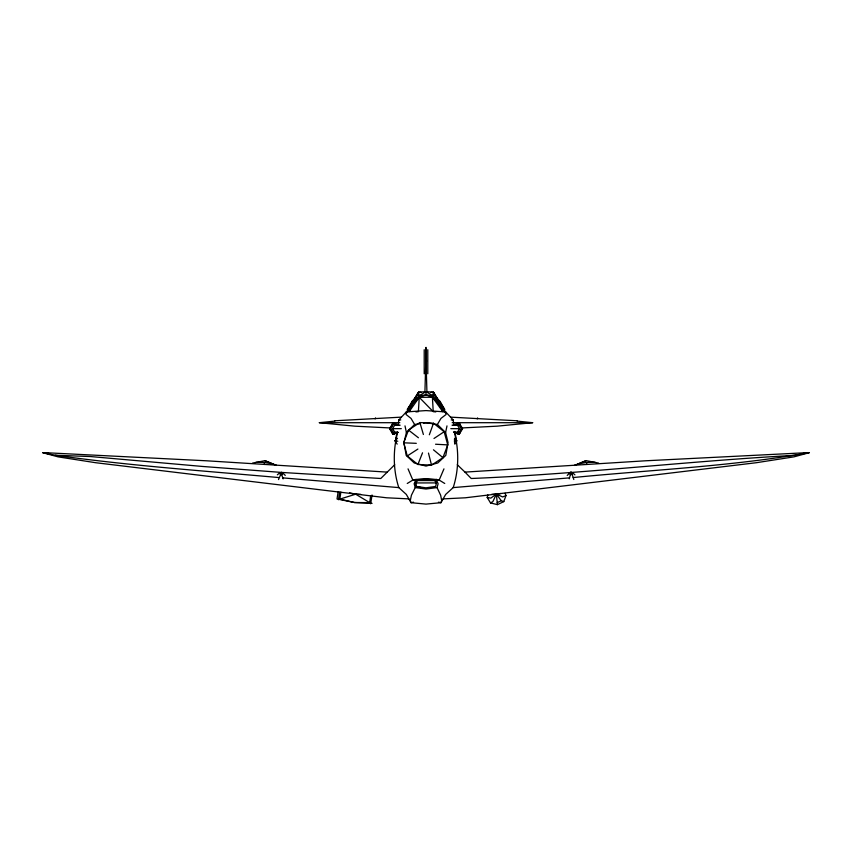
<?xml version="1.0" encoding="UTF-8"?>
<svg xmlns="http://www.w3.org/2000/svg" width="852" height="852" viewBox="0 0 852 852"><rect width="100%" height="100%" fill="white"/><g stroke="black" fill="none" stroke-linecap="round" stroke-linejoin="round"><path stroke-width="1.28" d="M424.211 373.772L424.211 349.725M426 374.742L426.053 347.36M454.34 432.294C459.068 450.016 458.93 469.995 453.2 487.6L445.681 494.416L440.953 502.691L426 504.107L411.047 502.691L406.319 494.416L398.8 487.6C393.07 469.995 392.932 450.016 397.66 432.294M424.914 392.463L425.915 356.551L426.937 392.463M445.255 412.645L443.69 408.353L433.402 392.218L426 391.643L418.598 392.218L419.227 397.32L418.396 411.665L415.904 411.91M283.12 478.877L281.213 473.297L281.522 472.232M454.425 440.25L454.627 438.301L454.936 444.137L454.531 442.188M264.258 464.478L264.471 462.466L272.928 463.967L276.431 465.448L264.929 460.666L252.511 463.094M453.924 424.967L453.126 419.898L445.702 411.921L426 410.589L406.297 411.921L406.021 414.455L411.037 418.417L414.615 424.488L419.674 423.689M435.819 411.91L433.231 411.665L432.401 397.245L433.402 392.218L430.931 392.335M338.159 491.71L337.03 498.974L354.496 502.51L369.704 502.637L370.652 495.747M372.068 503.351L354.496 502.51L339.841 499.112L340.875 492.062M417.618 394.742L418.598 392.218L421.069 392.335M338.436 499.751L339.607 492.243M370.673 503.777L372.047 495.012M396.872 432.55L395.679 440.143L396.457 437.63M398.076 424.967L398.874 419.898L406.297 411.921M405.009 425.883L406.404 432.539L403.965 442.529L406.18 455.373L414.232 462.977L426 466.065L437.768 462.977L445.82 455.373L448.035 442.529L445.596 432.539L446.991 425.883M505.13 493.265L505.981 495.598L503.798 501.604L497.398 504.64L490.528 502.925L487.206 497.462L487.813 494.916M574.93 474.862L572.555 472.732L572.139 474.447L573.801 479.495M569.306 478.803L571.053 471.806L570.861 472.349M438.46 502.201L440.953 502.691L441.698 500.539L440.644 495.225L437.044 487.589L438.12 483.766L436.235 479.42L416.032 479.42L412.826 480.07L407.256 483.478M411.303 403.71L411.953 401.388L416.5 397M278.508 479.58L281.213 473.297L282.672 472.945L285.271 475.405M433.508 423.22L444.148 431.74L447.747 444.893L442.923 457.652L431.527 465.128L417.917 464.489L407.277 455.958L403.678 442.806L408.502 430.058L419.898 422.571L433.508 423.22L429.344 434.776M394.082 432.124L393.379 434.009L390.131 428.662L393.379 423.316L398.651 425.361M393.507 424.094L393.975 423.316L394.678 425.191L392.57 428.662L394.678 432.124L393.975 434.009L390.727 428.662L393.975 423.316L399.247 425.361M458.642 433.231L458.174 434.009L457.471 432.124L459.59 428.662L457.471 425.191L458.174 423.316L461.433 428.662L458.174 434.009L453.956 432.369M458.664 425.191L459.366 423.316L462.615 428.662L459.366 434.009L455.149 432.369M422.528 452.795L417.917 464.489M417.097 480.549L415.808 483.872L416.511 486.46L425.915 487.823L435.585 486.46L436.288 483.872L434.999 480.549L417.097 480.549L415.925 482.147M282.672 472.945L282.001 474.575L280.233 474.447L279.818 472.732L277.347 474.82M408.928 411.505L413.305 401.228L417.842 393.251L408.31 408.353L406.787 412.645M375.114 418.896L375.53 417.917M443.956 468.866L439.174 480.07L426 478.632L412.826 480.07L408.044 468.866M477.205 418.896L477.621 417.917M416.032 479.42L414.147 483.766L415.222 487.589L411.42 495.225L410.302 500.539L411.047 502.691L413.539 502.201M409.056 411.527L418.598 392.218L408.481 411.505L412.549 401.239L414.264 399.439M442.944 411.527L438.066 402.602L438.695 401.228L434.158 393.251L434.371 394.657M500.806 493.51L496.375 494.085L492.903 501.551L490.528 502.925M407.703 411.505L412.549 401.239L413.934 402.602L419.227 397.32L426 394.913L432.922 395.775L438.066 402.602L433.402 392.218L443.519 411.505L439.451 401.239L437.758 399.46M407.331 411.505L409.503 406.947M410.43 404.796L412.251 401.313M406.457 412.645L412.549 401.239L407.341 409.354L408.885 409.258M423.476 423.082L426 422.677L437.385 424.488L440.974 418.407L446.139 414.434L445.702 411.921M392.325 424.094L392.793 423.316L398.065 425.361M392.91 424.094L393.379 423.316M459.239 433.231L458.77 434.009L454.553 432.369M459.835 433.231L459.366 434.009L458.664 432.124M392.793 423.316L389.534 428.662L392.793 434.009L397.011 432.369M409.205 411.569L419.227 397.32L432.401 397.245L438.066 402.602M413.934 402.602L419.077 395.775L426 391.643L432.922 395.775M407.341 409.354L409.045 407.48M394.721 464.723L380.78 478.494L281.565 472.423L202.563 466.459L90.6 456.555L55.188 455.245L42.6 452.657L58.011 456.853L95.712 462.721L386.616 497.792L408.939 498.889M567.219 475.437L569.711 472.945L572.555 472.732M406.404 432.539L414.615 424.488M397.181 444.137L394.891 440.803L397.479 438.301M505.981 495.598L502.627 496.94L496.375 494.085L490.816 498.122L487.206 497.462M444.148 431.74L433.987 438.492M417.885 449.068L407.277 455.958M497.398 504.64L497.227 502.627L501.253 500.72L503.798 501.604M586.112 460.623L574.536 465.448L586.112 460.623L598.615 463.083M397.596 432.369L393.379 434.009L390.131 428.662M398.193 432.369L393.975 434.009L393.507 433.231M452.902 425.361L458.174 423.316L458.642 424.094M453.498 425.361L458.77 423.316L462.029 428.662L458.77 434.009L458.067 432.124M454.095 425.361L459.366 423.316L459.835 424.094M453.498 431.964L454.734 431.485M339.841 499.112L355.678 494.203L360.726 494.341M573.226 477.546C651.95 469.782 731.421 466.406 809.4 452.657L793.989 456.853L756.288 462.721L465.384 497.792L443.061 498.889M802.691 453.594L807.483 452.657L645.401 460.794L464.979 472.104L457.279 464.723M578.061 463.957L586.57 462.444L595.09 462.285M454.318 441.219L457.215 440.803M437.044 487.589L426 489.016L415.222 487.589M419.077 395.775L426 394.913L432.401 397.245L442.827 411.644M390.663 427.97L354.847 426.17L319.351 422.698L334.847 421.101M517.153 421.101L532.649 422.698L497.153 426.17L461.337 427.97M569.274 477.887L453.2 487.6M334.911 420.781L401.132 417.15M491.657 494.341L496.375 494.085L501.253 500.72M796.812 455.245C688.182 460.953 579.988 474.149 471.22 478.494L464.979 472.104M451.24 419.951L453.126 419.898M319.351 422.698L399.812 422.698M452.188 422.698L532.649 422.698M394.678 425.191L400.142 425.191M452.018 425.191L457.471 425.191M392.57 428.662L401.324 428.662M450.825 428.662L459.59 428.662M394.678 432.124L397.543 432.124M454.606 432.124L457.471 432.124M256.015 462.306L264.471 462.466M450.868 417.15L517.089 420.781M398.874 419.898L400.76 419.951M403.678 442.806L416.308 443.328M435.553 444.233L447.747 444.893M398.8 487.6L282.726 477.887M387.021 472.104L206.599 460.794L44.517 452.657L49.309 453.594M443.115 409.258L444.659 409.354L442.955 407.48M278.774 477.546C204.182 470.911 129.355 465.714 55.188 455.245M394.891 440.803L397.788 441.219M436.235 479.42L439.174 480.07L444.744 483.478M349.586 492.818L355.678 494.203L369.704 502.637M421.964 487.802L415.808 486.322L415.35 482.946L436.597 482.903L434.999 480.549M279.818 472.732L281.213 473.297M264.929 460.666L272.928 463.967M408.502 430.058L418.417 437.758M433.455 449.803L442.923 457.652M435.5 397L440.047 401.388L444.659 409.354M437.385 424.488L445.596 432.539M419.227 397.32L432.358 410.77M571.17 473.297L572.139 474.447L570.382 474.575L569.711 472.945M458.77 423.316L459.239 424.094M392.325 433.231L392.793 434.009M445.543 412.645L439.451 401.239L438.695 401.228L443.072 411.505M439.76 401.324L444.755 411.612M444.297 411.505L439.451 401.239L440.697 403.71M419.898 422.571L423.391 434.488M428.471 453.072L431.527 465.128M455.128 432.55L456.321 440.143M586.57 462.444L586.794 464.468M496.375 494.085L497.227 502.627M425.691 347.701L426.479 361.482M427.789 349.725L427.789 373.772M426 391.643L426 394.913"/></g></svg>
